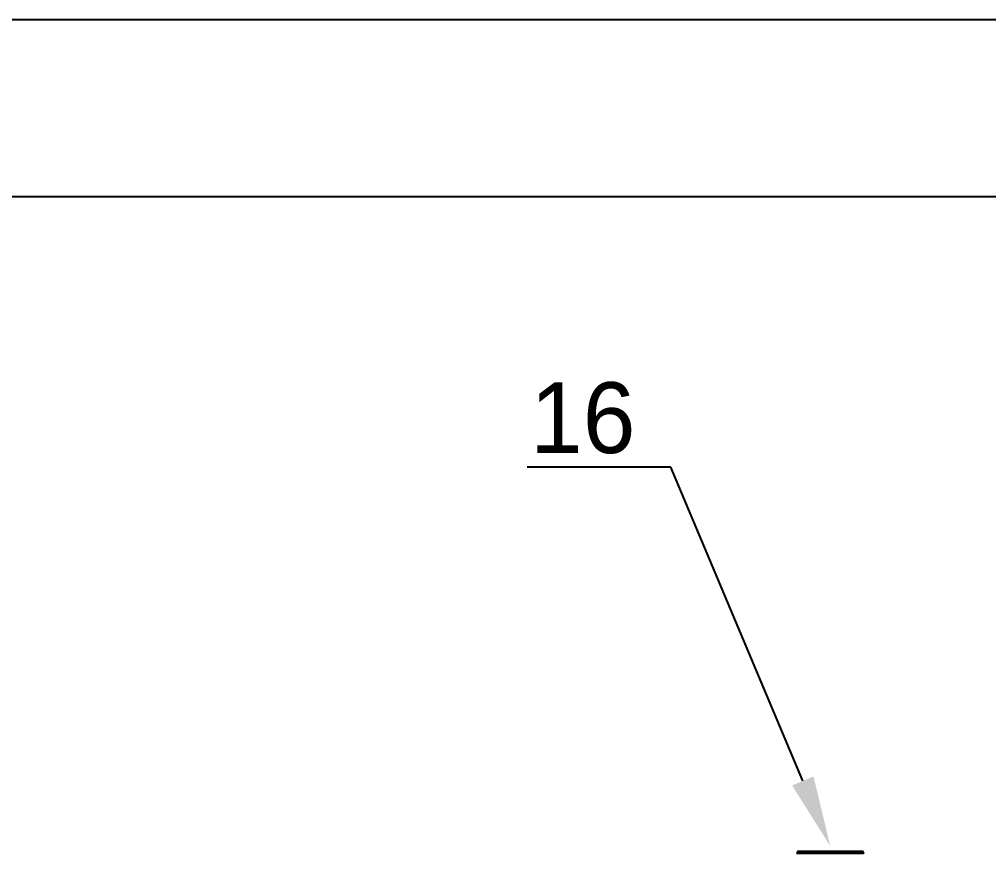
# Model space of a CAD drawing. Extents: x 0 to 21025, y 0 to 14850.
# Drawn here: x 2679 to 4049, y 13671 to 14850 of the extents above; entities that cross this region are included whole.
import ezdxf
from ezdxf import colors
from ezdxf.entities.mleader import LeaderData, LeaderLine
from ezdxf.enums import TextEntityAlignment as Align
from ezdxf.math import Vec2, Vec3

# ---------------------------------------------------------------- set-up
doc = ezdxf.new("R2010")
doc.units = 0
doc.header["$LTSCALE"] = 200
doc.header["$MEASUREMENT"] = 0
doc.linetypes.add('CENTER', pattern=[2, 1.25, -0.25, 0.25, -0.25])
doc.linetypes.add('DASHDOT', pattern=[1, 0.5, -0.25, 0, -0.25])
for name, color, linetype in [('DIM', 1, 'Continuous'), ('FRL2', 2, 'Continuous'), ('FRL6', 6, 'Continuous'), ('FRL7', 7, 'Continuous'), ('FRR120', 5, 'Continuous'), ('FRR140', 5, 'Continuous'), ('FRR175', 1, 'Continuous'), ('FRR80', 3, 'Continuous'), ('M2', 2, 'Continuous'), ('MC1', 8, 'CENTER')]:
    doc.layers.add(name, color=color, linetype=linetype)
doc.styles.add('R120', font='simplex.shx')
doc.styles.add('R140', font='simplex.shx', dxfattribs={"height": 3.5})
doc.styles.add('R80', font='simplex.shx', dxfattribs={"height": 2})

# ---------------------------------------------------------------- blocks, each defined once
blk = doc.blocks.new('motor')
at = {"layer": 'M2', "linetype": 'Continuous'}
for p, q in [((-2830, -85512.7), (-2924.3, -85512.7)), ((-2923.9, -85511.1), (-2923.9, -85511.8)), ((-2830.3, -85511.1), (-2923.9, -85511.1)), ((-2923.9, -85511.8), (-2830.3, -85511.8)), ((-2831.7, -85509.7), (-2922.5, -85509.7)), ((-2830.3, -85511.8), (-2830.3, -85511.1))]:
    blk.add_line(p, q, dxfattribs=at)
for centre, start, end in [((-2925.3, -85511.8), 318.8272, 0), ((-2922.5, -85511.1), 90, 180), ((-2831.7, -85511.1), 0, 90), ((-2828.9, -85511.8), 180, 221.1728)]:
    blk.add_arc(centre, 1.4, start, end, dxfattribs=at)
at = {"layer": 'MC1', "linetype": 'DASHDOT', "ltscale": 3}
blk.add_line((-2877.1, -85826.1), (-2877.1, -85502.3), dxfattribs=at)
blk = doc.blocks.new('GFDHGKK')
at = {"layer": 'DIM'}
blk.add_blockref('motor', (-4190.3, -8674.2), dxfattribs=at)
blk = doc.blocks.new('A1')
at = {"layer": 'FRL6', "linetype": 'Continuous'}
blk.add_line((25, 584), (831, 584), dxfattribs=at)
at = {"layer": 'FRL7', "linetype": 'Continuous'}
blk.add_line((0, 594), (841, 594), dxfattribs=at)
at = {"layer": 'FRR120', "style": 'R120'}
for tag, p in [('FASE_DO_PROJETO', (659, 46.294)), ('ÁREA_E/OU_SUBÁREA', (659, 40.794)), ('TÍTULO_DO_DESENHO', (659, 35.294)), ('SUBTÍTULO_1_DO_DESENHO', (659, 29.794)), ('SUBTÍTULO_2_DO_DESENHO', (659, 24.294))]:
    blk.add_attdef(tag, p, '', height=3, dxfattribs=at)
at = {"layer": 'FRR140', "style": 'R140', "width": 0.91}
for tag, p in [('NÚMERO_DA_CONTRATADA', (687.723, 12.595)), ('NUMERO_CBMM', (752.889, 12.595))]:
    blk.add_attdef(tag, p, '', height=3.5, dxfattribs=at)
for tag, p in [('REVISÃO', (823.5, 14.679)), ('ESCALA', (671, 14.345))]:
    blk.add_attdef(tag, text='', height=3.5, dxfattribs=at).set_placement(p, align=Align.MIDDLE)
at = {"layer": 'FRR175', "style": 'R120'}
for tag, p in [('CLASSIFICAÇÃO', (811.833, 67.733)), ('PROJETO', (716.31, 53.588)), ('N_PROJ_SE', (793.5, 53.588)), ('SE', (820.691, 53.588))]:
    blk.add_attdef(tag, text='', height=3, dxfattribs=at).set_placement(p, align=Align.MIDDLE_CENTER)
at = {"layer": 'FRR80', "style": 'R80'}
for p in [(492.606, 76.082), (492.606, 70.382), (492.606, 64.682), (492.606, 58.982), (492.606, 53.282), (492.606, 47.582), (492.606, 41.882), (492.606, 36.182)]:
    blk.add_attdef('DESCRIÇÃO_DA_REVISÃO', p, '', height=2, dxfattribs=at)
for tag, p in [('8A_REV', (476, 77.068)), ('EMIS.', (486, 77.068)), ('PROJ.', (585, 77.068)), ('DES.', (597, 77.068)), ('VER.', (609, 77.068)), ('APR.', (621, 77.068)), ('AUT.', (633.013, 77.068)), ('7A_REV', (476, 71.368)), ('EMIS.', (486, 71.368)), ('PROJ.', (585, 71.368)), ('DES.', (597, 71.368)), ('VER.', (609, 71.368)), ('APR.', (621, 71.368)), ('AUT.', (633.013, 71.368)), ('6A_REV', (476, 65.668)), ('EMIS.', (486, 65.668)), ('PROJ.', (585, 65.668)), ('DES.', (597, 65.668)), ('VER.', (609, 65.668)), ('APR.', (621, 65.668)), ('AUT.', (633.013, 65.668)), ('5A_REV', (476, 59.968)), ('EMIS.', (486, 59.968)), ('PROJ.', (585, 59.968)), ('DES.', (597, 59.968)), ('VER.', (609, 59.968)), ('APR.', (621, 59.968)), ('AUT.', (633.013, 59.968)), ('4A_REV', (476, 54.268)), ('EMIS.', (486, 54.268)), ('PROJ.', (585, 54.268)), ('DES.', (597, 54.268)), ('VER.', (609, 54.268)), ('APR.', (621, 54.268)), ('AUT.', (633.013, 54.268)), ('3A_REV', (476, 48.568)), ('EMIS.', (486, 48.568)), ('PROJ.', (585, 48.568)), ('DES.', (597, 48.568)), ('VER.', (609, 48.568)), ('APR.', (621, 48.568)), ('AUT.', (633.013, 48.568)), ('2A_REV', (476, 42.868)), ('EMIS.', (486, 42.868)), ('PROJ.', (585, 42.868)), ('DES.', (597, 42.868)), ('VER.', (609, 42.868)), ('APR.', (621, 42.868)), ('AUT.', (633.013, 42.868)), ('1a_REV', (476, 37.168)), ('EMIS.', (486, 37.168)), ('PROJ.', (585, 37.168)), ('DES.', (597, 37.168)), ('VER.', (609, 37.168)), ('APR.', (621, 37.168)), ('AUT.', (633.013, 37.168))]:
    blk.add_attdef(tag, text='', height=2, dxfattribs=at).set_placement(p, align=Align.MIDDLE)
at = {"layer": 'FRR80', "style": 'R80', "width": 0.85}
for p in [(648, 77.068), (648, 71.368), (648, 65.668), (648, 59.968), (648, 54.268), (648, 48.568), (648, 42.868), (648, 37.168)]:
    blk.add_attdef('DATA', text='', height=2, dxfattribs=at).set_placement(p, align=Align.MIDDLE)

msp = doc.modelspace()

# ---------------------------------------------------------------- block references
at = {"layer": 'DIM'}
msp.add_blockref('GFDHGKK', (10892.5, 107858.3), dxfattribs=at)
at = {"layer": 'M2', "xscale": 25, "yscale": 25, "zscale": 25}
msp.add_blockref('A1', (0, 0), dxfattribs=at)

# ---------------------------------------------------------------- leaders
at = {"layer": 'FRL2'}
ml = msp.add_multileader_mtext('Standard', dxfattribs=at)
ml.set_content('16', color=3)
ml.set_leader_properties(color=1)
ml.build(insert=Vec2(0, 0))
ml.multileader.update_dxf_attribs({"text_left_attachment_type": 6, "text_right_attachment_type": 6, "dogleg_length": 50, "arrow_head_size": 100})
ctx = ml.context
ctx.base_point, ctx.char_height, ctx.arrow_head_size, ctx.landing_gap_size, ctx.plane_origin = Vec3(3416.3, 14217.3), 100, 100, 0.09, Vec3(3825.1, 13681.8)
ctx.left_attachment, ctx.right_attachment, ctx.text_align_type = 6, 6, 2
notes = []
notes.append((ctx, [(0, (1, 1, 0), (3599.8, 14217.3), (-1, 0), 50, [(0, [(3825.1, 13681.8)], 0, [])])]))
ctx.mtext.insert, ctx.mtext.alignment, ctx.mtext.flow_direction = Vec3(3549.7, 14337.3), 3, 5
for ctx, leaders in notes:
    for number, flags, end, landing, length, lines in leaders:
        leader = LeaderData()
        leader.index, (leader.has_last_leader_line, leader.has_dogleg_vector, leader.attachment_direction) = number, flags
        leader.last_leader_point, leader.dogleg_vector, leader.dogleg_length = Vec3(end), Vec3(landing), length
        for number, points, colour, breaks in lines:
            line = LeaderLine()
            line.index, line.vertices, line.color, line.breaks = number, Vec3.list(points), colors.encode_raw_color(colour), breaks
            leader.lines.append(line)
        ctx.leaders.append(leader)

doc.saveas('drawing.dxf')
